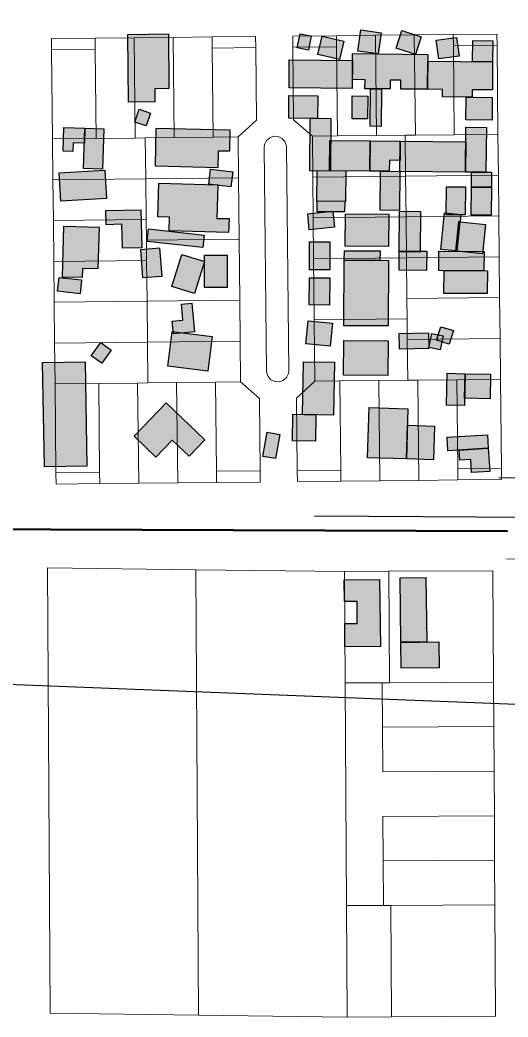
# Model space of a CAD drawing. Header units: millimetres. Extents: x -71 to 10084, y -63 to 6230.
# Drawn here: x 5708 to 5839.5, y 2451.5 to 2720.1 of the extents above; entities that cross this region are included whole.
import ezdxf

# ---------------------------------------------------------------- set-up
doc = ezdxf.new("R2010")
doc.units = ezdxf.units.MM
doc.layers.add('0 Límite subáreas', color=1, linetype='Continuous')
doc.layers.add('Edificaciones Pilar', color=50, linetype='Continuous')
for name, color, linetype, lineweight, true_color in [('00.PROPUESTAS EDIFICACION', 251, 'Continuous', 5, 0x575757), ('00CALLES PROPUESTAS SECUNDARIAS', 18, 'Continuous', 30, 0x000000), ('01. Manzanas Esc. Urbana', 254, 'Continuous', 5, 0xcccccc), ('01. Parcelas Esc. Urbana', 8, 'Continuous', 5, 0x808080)]:
    doc.layers.add(name, color=color, linetype=linetype, lineweight=lineweight, true_color=true_color)
doc.layers.add('03. Vias Terciarias', color=252, linetype='Continuous', lineweight=50)

msp = doc.modelspace()

# ---------------------------------------------------------------- hatches: boundary and pattern name
at = {"layer": 'Edificaciones Pilar', "transparency": 33554559}
for points in [[(5744.27, 2701.51), (5744.31, 2698.01), (5737.19, 2697.94), (5737, 2716.17), (5747.97, 2716.29), (5748.12, 2701.55), (5744.27, 2701.51)], [(5785.72, 2711.93), (5782.69, 2712.52), (5783.43, 2716.34), (5786.46, 2715.75), (5785.72, 2711.93)], [(5794.06, 2709.41), (5788.23, 2710.79), (5789.4, 2715.7), (5795.23, 2714.32), (5794.06, 2709.41)], [(5804.5, 2710.89), (5799.01, 2711.66), (5799.81, 2717.4), (5805.31, 2716.63), (5804.5, 2710.89)], [(5814.54, 2710.76), (5809.36, 2712.41), (5810.89, 2717.17), (5816.06, 2715.51), (5814.54, 2710.76)], [(5826.26, 2710.29), (5820.8, 2709.55), (5820.12, 2714.57), (5825.58, 2715.32), (5826.26, 2710.29)], [(5835.3, 2708.75), (5829.89, 2708.81), (5829.94, 2714.49), (5835.35, 2714.44), (5835.3, 2708.75)], [(5800.94, 2703.94), (5797.53, 2703.97), (5797.6, 2710.98), (5817.85, 2710.78), (5817.77, 2701.37), (5810.54, 2701.44), (5810.57, 2703.85), (5807.7, 2703.87), (5807.68, 2701.47), (5800.92, 2701.54), (5800.94, 2703.94)], [(5797.51, 2701.57), (5780.46, 2701.73), (5780.53, 2709.28), (5797.58, 2709.11), (5797.51, 2701.57)], [(5821.84, 2701.34), (5817.77, 2701.37), (5817.84, 2708.92), (5835.3, 2708.75), (5835.23, 2701.21), (5829.81, 2701.26), (5829.8, 2699.26), (5821.83, 2699.33), (5821.84, 2701.34)], [(5780.38, 2693.62), (5780.44, 2699.73), (5788.22, 2699.65), (5788.16, 2693.54), (5780.38, 2693.62)], [(5797.49, 2699.57), (5801.69, 2699.53), (5801.63, 2693.41), (5797.43, 2693.45), (5797.49, 2699.57)], [(5805.34, 2701.49), (5805.25, 2691.39), (5802.33, 2691.42), (5802.42, 2701.52), (5805.34, 2701.49)], [(5835.15, 2693.09), (5828.13, 2693.16), (5828.19, 2699.27), (5835.21, 2699.21), (5835.15, 2693.09)], [(5741.99, 2691.51), (5738.92, 2692.54), (5740.08, 2695.98), (5743.14, 2694.95), (5741.99, 2691.51)], [(5791.68, 2693.53), (5791.6, 2679.36), (5786.1, 2679.4), (5786.19, 2693.56), (5791.68, 2693.53)], [(5722.25, 2684.63), (5719.58, 2684.72), (5719.81, 2691.11), (5725.48, 2690.91), (5725.34, 2686.86), (5722.33, 2686.97), (5722.25, 2684.63)], [(5730.22, 2679.82), (5725.1, 2680), (5725.48, 2690.91), (5730.6, 2690.73), (5730.22, 2679.82)], [(5761.29, 2680.26), (5744.48, 2680.63), (5744.71, 2690.89), (5764.51, 2690.44), (5764.38, 2684.68), (5761.4, 2684.75), (5761.29, 2680.26)], [(5833.51, 2679.04), (5828, 2679.09), (5828.11, 2691.17), (5833.62, 2691.12), (5833.51, 2679.04)], [(5802.21, 2679.34), (5791.34, 2679.44), (5791.42, 2687.55), (5802.29, 2687.45), (5802.21, 2679.34)], [(5807.47, 2679.29), (5802.21, 2679.34), (5802.29, 2687.45), (5810.41, 2687.37), (5810.36, 2682.23), (5807.5, 2682.26), (5807.47, 2679.29)], [(5828, 2679.09), (5810.33, 2679.26), (5810.41, 2687.37), (5828.08, 2687.2), (5828, 2679.09)], [(5731.26, 2671.98), (5718.95, 2671.25), (5718.5, 2678.89), (5730.81, 2679.62), (5731.26, 2671.98)], [(5764.78, 2675.1), (5758.82, 2675.84), (5759.31, 2679.9), (5765.29, 2679.18), (5764.78, 2675.1)], [(5795.69, 2671.19), (5787.95, 2671.26), (5788.03, 2679.47), (5795.77, 2679.4), (5795.69, 2671.19)], [(5810.23, 2668.74), (5805.03, 2668.79), (5805.13, 2679.31), (5810.33, 2679.26), (5810.23, 2668.74)], [(5834.98, 2674.99), (5829.57, 2675.05), (5829.6, 2679.08), (5835.02, 2679.02), (5834.98, 2674.99)], [(5745.1, 2667.06), (5745.35, 2676.05), (5761.3, 2675.62), (5761.05, 2666.61), (5764.29, 2666.53), (5764.18, 2662.8), (5748.19, 2663.24), (5748.3, 2666.97), (5745.1, 2667.06)], [(5827.89, 2667.52), (5822.79, 2667.57), (5822.86, 2675.11), (5827.96, 2675.06), (5827.89, 2667.52)], [(5834.91, 2667.45), (5829.49, 2667.51), (5829.57, 2675.05), (5834.98, 2674.99), (5834.91, 2667.45)], [(5795.43, 2668.37), (5788, 2668.41), (5788.02, 2671.31), (5795.45, 2671.27), (5795.43, 2668.37)], [(5740.8, 2658.69), (5735.59, 2658.56), (5735.42, 2665.01), (5731.19, 2664.9), (5731.1, 2668.7), (5740.54, 2668.94), (5740.8, 2658.69)], [(5785.9, 2663.54), (5785.48, 2667.87), (5792.24, 2668.53), (5792.67, 2664.2), (5785.9, 2663.54)], [(5795.57, 2659.14), (5795.66, 2667.83), (5807.36, 2667.72), (5807.27, 2659.02), (5795.57, 2659.14)], [(5815.76, 2657.52), (5810.13, 2657.58), (5810.23, 2668.52), (5815.87, 2668.47), (5815.76, 2657.52)], [(5825.3, 2657.82), (5821.37, 2658.22), (5822.37, 2668.08), (5826.78, 2667.63), (5826.57, 2665.65), (5826.1, 2665.7), (5825.3, 2657.82)], [(5724.82, 2653.1), (5724.76, 2650.67), (5719.46, 2650.81), (5719.83, 2664.5), (5729.3, 2664.24), (5728.99, 2652.98), (5724.82, 2653.1)], [(5832.54, 2657.08), (5825.77, 2657.77), (5826.57, 2665.65), (5833.37, 2664.93), (5832.54, 2657.08)], [(5742.24, 2660.39), (5742.61, 2663.76), (5757.57, 2662.09), (5757.2, 2658.72), (5742.24, 2660.39)], [(5785.95, 2652.77), (5785.99, 2660.29), (5791.49, 2660.25), (5791.45, 2652.74), (5785.95, 2652.77)], [(5746.22, 2650.96), (5741.12, 2650.55), (5740.5, 2658.22), (5745.6, 2658.63), (5746.22, 2650.96)], [(5754.96, 2646.35), (5748.88, 2648.26), (5751.58, 2656.87), (5757.67, 2654.97), (5754.96, 2646.35)], [(5763.79, 2648.01), (5757.69, 2648), (5757.68, 2656.66), (5763.78, 2656.66), (5763.79, 2648.01)], [(5795.35, 2655.32), (5795.37, 2657.9), (5804.97, 2657.84), (5804.95, 2655.26), (5795.35, 2655.32)], [(5817.53, 2652.59), (5810.11, 2652.63), (5810.14, 2657.81), (5817.56, 2657.77), (5817.53, 2652.59)], [(5832.98, 2652.5), (5820.82, 2652.57), (5820.85, 2657.75), (5833.01, 2657.68), (5832.98, 2652.5)], [(5807.18, 2637.62), (5795.25, 2637.69), (5795.35, 2655.32), (5807.29, 2655.25), (5807.18, 2637.62)], [(5833.84, 2646.34), (5822.18, 2646.41), (5822.21, 2652.56), (5833.88, 2652.49), (5833.84, 2646.34)], [(5724.15, 2646.28), (5718.11, 2646.98), (5718.53, 2650.7), (5724.58, 2650.01), (5724.15, 2646.28)], [(5791.39, 2643.27), (5785.89, 2643.3), (5785.93, 2650.61), (5791.43, 2650.58), (5791.39, 2643.27)], [(5755, 2636.01), (5749.31, 2635.46), (5748.98, 2638.92), (5751.89, 2639.2), (5751.47, 2643.53), (5754.24, 2643.8), (5755, 2636.01)], [(5791.54, 2632.21), (5784.97, 2632.85), (5785.57, 2639.01), (5792.14, 2638.37), (5791.54, 2632.21)], [(5758.58, 2625.48), (5747.82, 2626.82), (5748.98, 2636.14), (5759.74, 2634.8), (5758.58, 2625.48)], [(5818.11, 2631.56), (5810.25, 2631.36), (5810.14, 2635.55), (5818.01, 2635.74), (5818.11, 2631.56)], [(5821.17, 2631.17), (5818.13, 2631.8), (5818.91, 2635.58), (5821.95, 2634.95), (5821.17, 2631.17)], [(5823.59, 2632.74), (5820.21, 2633.81), (5821.35, 2637.43), (5824.73, 2636.37), (5823.59, 2632.74)], [(5730, 2627.58), (5727.2, 2629.59), (5729.77, 2633.14), (5732.56, 2631.13), (5730, 2627.58)], [(5807.1, 2624.28), (5795.17, 2624.35), (5795.23, 2633.69), (5807.16, 2633.62), (5807.1, 2624.28)], [(5725.53, 2627.95), (5726.01, 2599.9), (5714.57, 2599.7), (5714.08, 2627.75), (5725.53, 2627.95)], [(5792.71, 2627.83), (5792.44, 2613.61), (5784.12, 2613.77), (5784.4, 2627.99), (5792.71, 2627.83)], [(5827.92, 2624.77), (5827.72, 2616.2), (5822.9, 2616.31), (5823.1, 2624.88), (5827.92, 2624.77)], [(5834.6, 2618), (5827.77, 2618.15), (5827.92, 2624.77), (5834.76, 2624.62), (5834.6, 2618)], [(5744.6, 2602.25), (5738.71, 2607.9), (5747.35, 2616.92), (5757.76, 2606.96), (5753.52, 2602.54), (5749.01, 2606.86), (5744.6, 2602.25)], [(5787.58, 2606.61), (5781.37, 2606.72), (5781.5, 2613.82), (5787.72, 2613.7), (5787.58, 2606.61)], [(5812.06, 2601.82), (5801.62, 2602.14), (5802.04, 2615.66), (5812.48, 2615.34), (5812.06, 2601.82)], [(5819.41, 2601.59), (5812.06, 2601.82), (5812.34, 2610.86), (5819.69, 2610.64), (5819.41, 2601.59)], [(5777.94, 2608.43), (5776.79, 2601.9), (5773.39, 2602.5), (5774.54, 2609.02), (5777.94, 2608.43)], [(5834.13, 2604.68), (5823.24, 2604.02), (5823.02, 2607.64), (5833.92, 2608.3), (5834.13, 2604.68)], [(5829.4, 2601.61), (5826.47, 2601.44), (5826.3, 2604.21), (5834.13, 2604.68), (5834.51, 2598.44), (5829.61, 2598.15), (5829.4, 2601.61)], [(5805.06, 2551.26), (5795.53, 2551.15), (5795.45, 2557.45), (5798.84, 2557.49), (5798.77, 2563.44), (5795.38, 2563.4), (5795.31, 2569.22), (5804.85, 2569.33), (5805.06, 2551.26)], [(5817.59, 2552.53), (5810.62, 2552.43), (5810.37, 2569.77), (5817.34, 2569.87), (5817.59, 2552.53)], [(5820.91, 2545.53), (5810.69, 2545.4), (5810.6, 2552.38), (5820.83, 2552.5), (5820.91, 2545.53)]]:
    msp.add_hatch(color=256, dxfattribs=at).paths.add_polyline_path(points, flags=0)

# ---------------------------------------------------------------- linework, layer by layer
at = {"layer": '0 Límite subáreas', "linetype": 'Continuous'}
msp.add_lwpolyline([(6291.82, 3581.59), (6222.76, 3374.1), (6103.31, 2706.91), (5956.01, 2708.42), (5949.06, 2531.45), (5375.81, 2553.95), (5424.84, 3802.99), (6299.16, 3768.67)], close=True, dxfattribs=at)
at = {"layer": '00.PROPUESTAS EDIFICACION', "linetype": 'Continuous'}
msp.add_line((5839.05, 2574.88), (6092.2, 2567.01), dxfattribs=at)
at = {"layer": '00CALLES PROPUESTAS SECUNDARIAS', "linetype": 'Continuous'}
for p, q in [((5837.02, 2596.79), (6095.36, 2595.22)), ((5787.36, 2586.5), (5849.38, 2586.12))]:
    msp.add_line(p, q, dxfattribs=at)
at = {"layer": '01. Manzanas Esc. Urbana', "linetype": 'Continuous', "flags": 128}
for points in [[(5771.47, 2715.59), (5771.5, 2712.59), (5771.7, 2693.09), (5766.74, 2688.54), (5766.86, 2677.54), (5767.03, 2661.04), (5767.2, 2644.54), (5767.31, 2633.54), (5767.42, 2622.54), (5772.47, 2618.09), (5772.67, 2598.59), (5772.7, 2595.59), (5760.96, 2595.47), (5750.46, 2595.36), (5739.96, 2595.26), (5729.46, 2595.15), (5717.71, 2595.03), (5717.68, 2598.03), (5717.43, 2622.02), (5717.32, 2633.02), (5717.2, 2644.02), (5717.09, 2655.02), (5716.97, 2666.02), (5716.86, 2677.02), (5716.75, 2688.02), (5716.5, 2712.02), (5716.47, 2715.02), (5728.22, 2715.14), (5738.72, 2715.25), (5749.22, 2715.36), (5759.72, 2715.47), (5771.47, 2715.59)], [(5837.7, 2596.26), (5825.95, 2596.14), (5815.45, 2596.04), (5804.95, 2595.93), (5794.45, 2595.82), (5782.7, 2595.7), (5782.67, 2598.69), (5782.47, 2618.19), (5787.43, 2622.75), (5787.26, 2639.24), (5787.09, 2655.74), (5786.97, 2666.74), (5786.86, 2677.74), (5786.75, 2688.74), (5781.7, 2693.19), (5781.5, 2712.69), (5781.47, 2715.69), (5793.21, 2715.81), (5803.71, 2715.92), (5814.21, 2716.03), (5824.71, 2716.14), (5836.46, 2716.26), (5836.49, 2713.26), (5836.74, 2689.26), (5836.85, 2678.26), (5836.97, 2667.26), (5837.08, 2656.26), (5837.2, 2645.26), (5837.31, 2634.26), (5837.42, 2623.26), (5837.67, 2599.26), (5837.7, 2596.26)], [(5779.78, 2685.77), (5780.4, 2625.57), (5780.3, 2624.8), (5779.8, 2623.74), (5778.87, 2622.93), (5777.8, 2622.57), (5776.66, 2622.63), (5775.59, 2623.15), (5774.8, 2624.04), (5774.42, 2625.18), (5774.39, 2625.51), (5773.77, 2685.71), (5773.87, 2686.5), (5774.37, 2687.54), (5775.25, 2688.32), (5776.35, 2688.71), (5777.56, 2688.64), (5778.61, 2688.12), (5779.36, 2687.27), (5779.75, 2686.15), (5779.78, 2685.77)], [(5755.37, 2571.97), (5795.38, 2571.46), (5807.38, 2571.53), (5835.38, 2571.7), (5835.56, 2541.7), (5835.63, 2529.7), (5835.7, 2517.7), (5835.77, 2505.7), (5835.83, 2493.7), (5835.91, 2481.7), (5836.09, 2451.7), (5808.08, 2451.54), (5796.09, 2451.46), (5756.1, 2451.96), (5716.11, 2452.49), (5715.38, 2572.5), (5755.37, 2571.97)]]:
    msp.add_lwpolyline(points, close=True, dxfattribs=at)
at = {"layer": '01. Parcelas Esc. Urbana', "linetype": 'Continuous', "flags": 128}
for points in [[(5803.71, 2715.92), (5804, 2688.92), (5793.5, 2688.81), (5793.25, 2712.81), (5793.21, 2715.81), (5803.71, 2715.92)], [(5803.71, 2715.92), (5804, 2688.92), (5793.5, 2688.81), (5793.25, 2712.81), (5793.21, 2715.81), (5803.71, 2715.92)], [(5803.71, 2715.92), (5804, 2688.92), (5793.5, 2688.81), (5793.25, 2712.81), (5793.21, 2715.81), (5803.71, 2715.92)], [(5814.21, 2716.03), (5814.49, 2689.03), (5811.74, 2689), (5804, 2688.92), (5803.71, 2715.92), (5814.21, 2716.03)], [(5814.21, 2716.03), (5814.49, 2689.03), (5811.74, 2689), (5804, 2688.92), (5803.71, 2715.92), (5814.21, 2716.03)], [(5814.21, 2716.03), (5814.49, 2689.03), (5811.74, 2689), (5804, 2688.92), (5803.71, 2715.92), (5814.21, 2716.03)], [(5824.71, 2716.14), (5824.74, 2713.14), (5824.99, 2689.14), (5814.49, 2689.03), (5814.21, 2716.03), (5824.71, 2716.14)], [(5824.71, 2716.14), (5824.74, 2713.14), (5824.99, 2689.14), (5814.49, 2689.03), (5814.21, 2716.03), (5824.71, 2716.14)], [(5738.72, 2715.25), (5739, 2688.25), (5728.5, 2688.14), (5728.25, 2712.14), (5728.22, 2715.14), (5738.72, 2715.25)], [(5738.72, 2715.25), (5739, 2688.25), (5728.5, 2688.14), (5728.25, 2712.14), (5728.22, 2715.14), (5738.72, 2715.25)], [(5738.72, 2715.25), (5739, 2688.25), (5728.5, 2688.14), (5728.25, 2712.14), (5728.22, 2715.14), (5738.72, 2715.25)], [(5749.22, 2715.36), (5749.49, 2688.36), (5741.74, 2688.28), (5739, 2688.25), (5738.72, 2715.25), (5749.22, 2715.36)], [(5749.22, 2715.36), (5749.49, 2688.36), (5741.74, 2688.28), (5739, 2688.25), (5738.72, 2715.25), (5749.22, 2715.36)], [(5759.72, 2715.47), (5759.75, 2712.47), (5759.99, 2688.47), (5749.49, 2688.36), (5749.22, 2715.36), (5759.72, 2715.47)], [(5759.72, 2715.47), (5759.75, 2712.47), (5759.99, 2688.47), (5749.49, 2688.36), (5749.22, 2715.36), (5759.72, 2715.47)], [(5759.72, 2715.47), (5759.75, 2712.47), (5759.99, 2688.47), (5749.49, 2688.36), (5749.22, 2715.36), (5759.72, 2715.47)], [(5836.74, 2689.26), (5824.99, 2689.14), (5824.74, 2713.14), (5836.49, 2713.26), (5836.74, 2689.26)], [(5836.74, 2689.26), (5824.99, 2689.14), (5824.74, 2713.14), (5836.49, 2713.26), (5836.74, 2689.26)], [(5716.5, 2712.02), (5728.25, 2712.14), (5728.5, 2688.14), (5716.75, 2688.02), (5716.5, 2712.02)], [(5716.5, 2712.02), (5728.25, 2712.14), (5728.5, 2688.14), (5716.75, 2688.02), (5716.5, 2712.02)], [(5766.74, 2688.54), (5759.99, 2688.47), (5759.75, 2712.47), (5771.5, 2712.59), (5771.7, 2693.09), (5766.74, 2688.54)], [(5766.74, 2688.54), (5759.99, 2688.47), (5759.75, 2712.47), (5771.5, 2712.59), (5771.7, 2693.09), (5766.74, 2688.54)], [(5766.74, 2688.54), (5759.99, 2688.47), (5759.75, 2712.47), (5771.5, 2712.59), (5771.7, 2693.09), (5766.74, 2688.54)], [(5781.5, 2712.69), (5793.25, 2712.81), (5793.5, 2688.81), (5786.75, 2688.74), (5781.7, 2693.19), (5781.5, 2712.69)], [(5781.5, 2712.69), (5793.25, 2712.81), (5793.5, 2688.81), (5786.75, 2688.74), (5781.7, 2693.19), (5781.5, 2712.69)], [(5811.74, 2689), (5811.86, 2678), (5786.86, 2677.74), (5786.75, 2688.74), (5793.5, 2688.81), (5804, 2688.92), (5811.74, 2689)], [(5811.74, 2689), (5811.86, 2678), (5786.86, 2677.74), (5786.75, 2688.74), (5793.5, 2688.81), (5804, 2688.92), (5811.74, 2689)], [(5836.85, 2678.26), (5811.86, 2678), (5811.74, 2689), (5814.49, 2689.03), (5824.99, 2689.14), (5836.74, 2689.26), (5836.85, 2678.26)], [(5836.85, 2678.26), (5811.86, 2678), (5811.74, 2689), (5814.49, 2689.03), (5824.99, 2689.14), (5836.74, 2689.26), (5836.85, 2678.26)], [(5741.74, 2688.28), (5741.86, 2677.28), (5716.86, 2677.02), (5716.75, 2688.02), (5728.5, 2688.14), (5739, 2688.25), (5741.74, 2688.28)], [(5741.74, 2688.28), (5741.86, 2677.28), (5716.86, 2677.02), (5716.75, 2688.02), (5728.5, 2688.14), (5739, 2688.25), (5741.74, 2688.28)], [(5741.74, 2688.28), (5741.86, 2677.28), (5716.86, 2677.02), (5716.75, 2688.02), (5728.5, 2688.14), (5739, 2688.25), (5741.74, 2688.28)], [(5766.86, 2677.54), (5741.86, 2677.28), (5741.74, 2688.28), (5749.49, 2688.36), (5759.99, 2688.47), (5766.74, 2688.54), (5766.86, 2677.54)], [(5766.86, 2677.54), (5741.86, 2677.28), (5741.74, 2688.28), (5749.49, 2688.36), (5759.99, 2688.47), (5766.74, 2688.54), (5766.86, 2677.54)], [(5766.86, 2677.54), (5741.86, 2677.28), (5741.74, 2688.28), (5749.49, 2688.36), (5759.99, 2688.47), (5766.74, 2688.54), (5766.86, 2677.54)], [(5811.86, 2678), (5811.97, 2667), (5786.97, 2666.74), (5786.86, 2677.74), (5811.86, 2678)], [(5811.86, 2678), (5811.97, 2667), (5786.97, 2666.74), (5786.86, 2677.74), (5811.86, 2678)], [(5836.97, 2667.26), (5811.97, 2667), (5811.86, 2678), (5836.85, 2678.26), (5836.97, 2667.26)], [(5836.97, 2667.26), (5811.97, 2667), (5811.86, 2678), (5836.85, 2678.26), (5836.97, 2667.26)], [(5741.86, 2677.28), (5741.97, 2666.28), (5716.97, 2666.02), (5716.86, 2677.02), (5741.86, 2677.28)], [(5741.86, 2677.28), (5741.97, 2666.28), (5716.97, 2666.02), (5716.86, 2677.02), (5741.86, 2677.28)], [(5741.86, 2677.28), (5741.97, 2666.28), (5716.97, 2666.02), (5716.86, 2677.02), (5741.86, 2677.28)], [(5767.03, 2661.04), (5742.03, 2660.78), (5741.97, 2666.28), (5741.86, 2677.28), (5766.86, 2677.54), (5767.03, 2661.04)], [(5767.03, 2661.04), (5742.03, 2660.78), (5741.97, 2666.28), (5741.86, 2677.28), (5766.86, 2677.54), (5767.03, 2661.04)], [(5837.08, 2656.26), (5812.08, 2656), (5811.97, 2667), (5836.97, 2667.26), (5837.08, 2656.26)], [(5837.08, 2656.26), (5812.08, 2656), (5811.97, 2667), (5836.97, 2667.26), (5837.08, 2656.26)], [(5716.97, 2666.02), (5741.97, 2666.28), (5742.03, 2660.78), (5742.09, 2655.28), (5717.09, 2655.02), (5716.97, 2666.02)], [(5716.97, 2666.02), (5741.97, 2666.28), (5742.03, 2660.78), (5742.09, 2655.28), (5717.09, 2655.02), (5716.97, 2666.02)], [(5716.97, 2666.02), (5741.97, 2666.28), (5742.03, 2660.78), (5742.09, 2655.28), (5717.09, 2655.02), (5716.97, 2666.02)], [(5811.97, 2667), (5812.08, 2656), (5787.09, 2655.74), (5786.97, 2666.74), (5811.97, 2667)], [(5811.97, 2667), (5812.08, 2656), (5787.09, 2655.74), (5786.97, 2666.74), (5811.97, 2667)], [(5811.97, 2667), (5812.08, 2656), (5787.09, 2655.74), (5786.97, 2666.74), (5811.97, 2667)], [(5767.2, 2644.54), (5742.2, 2644.28), (5742.09, 2655.28), (5742.03, 2660.78), (5767.03, 2661.04), (5767.2, 2644.54)], [(5767.2, 2644.54), (5742.2, 2644.28), (5742.09, 2655.28), (5742.03, 2660.78), (5767.03, 2661.04), (5767.2, 2644.54)], [(5767.2, 2644.54), (5742.2, 2644.28), (5742.09, 2655.28), (5742.03, 2660.78), (5767.03, 2661.04), (5767.2, 2644.54)], [(5717.09, 2655.02), (5742.09, 2655.28), (5742.2, 2644.28), (5717.2, 2644.02), (5717.09, 2655.02)], [(5717.09, 2655.02), (5742.09, 2655.28), (5742.2, 2644.28), (5717.2, 2644.02), (5717.09, 2655.02)], [(5717.09, 2655.02), (5742.09, 2655.28), (5742.2, 2644.28), (5717.2, 2644.02), (5717.09, 2655.02)], [(5812.25, 2639.5), (5787.26, 2639.24), (5787.09, 2655.74), (5812.08, 2656), (5812.2, 2645), (5812.25, 2639.5)], [(5812.25, 2639.5), (5787.26, 2639.24), (5787.09, 2655.74), (5812.08, 2656), (5812.2, 2645), (5812.25, 2639.5)], [(5837.2, 2645.26), (5812.2, 2645), (5812.08, 2656), (5837.08, 2656.26), (5837.2, 2645.26)], [(5837.2, 2645.26), (5812.2, 2645), (5812.08, 2656), (5837.08, 2656.26), (5837.2, 2645.26)], [(5837.2, 2645.26), (5812.2, 2645), (5812.08, 2656), (5837.08, 2656.26), (5837.2, 2645.26)], [(5717.2, 2644.02), (5742.2, 2644.28), (5742.31, 2633.28), (5717.32, 2633.02), (5717.2, 2644.02)], [(5717.2, 2644.02), (5742.2, 2644.28), (5742.31, 2633.28), (5717.32, 2633.02), (5717.2, 2644.02)], [(5717.2, 2644.02), (5742.2, 2644.28), (5742.31, 2633.28), (5717.32, 2633.02), (5717.2, 2644.02)], [(5767.31, 2633.54), (5742.31, 2633.28), (5742.2, 2644.28), (5767.2, 2644.54), (5767.31, 2633.54)], [(5767.31, 2633.54), (5742.31, 2633.28), (5742.2, 2644.28), (5767.2, 2644.54), (5767.31, 2633.54)], [(5837.31, 2634.26), (5812.31, 2634), (5812.25, 2639.5), (5812.2, 2645), (5837.2, 2645.26), (5837.31, 2634.26)], [(5837.31, 2634.26), (5812.31, 2634), (5812.25, 2639.5), (5812.2, 2645), (5837.2, 2645.26), (5837.31, 2634.26)], [(5787.43, 2622.75), (5787.26, 2639.24), (5812.25, 2639.5), (5812.31, 2634), (5812.43, 2623), (5804.68, 2622.92), (5794.18, 2622.82), (5787.43, 2622.75)], [(5787.43, 2622.75), (5787.26, 2639.24), (5812.25, 2639.5), (5812.31, 2634), (5812.43, 2623), (5804.68, 2622.92), (5794.18, 2622.82), (5787.43, 2622.75)], [(5742.31, 2633.28), (5742.43, 2622.28), (5739.68, 2622.25), (5729.18, 2622.15), (5717.43, 2622.02), (5717.32, 2633.02), (5742.31, 2633.28)], [(5742.31, 2633.28), (5742.43, 2622.28), (5739.68, 2622.25), (5729.18, 2622.15), (5717.43, 2622.02), (5717.32, 2633.02), (5742.31, 2633.28)], [(5767.42, 2622.54), (5760.67, 2622.47), (5750.18, 2622.36), (5742.43, 2622.28), (5742.31, 2633.28), (5767.31, 2633.54), (5767.42, 2622.54)], [(5767.42, 2622.54), (5760.67, 2622.47), (5750.18, 2622.36), (5742.43, 2622.28), (5742.31, 2633.28), (5767.31, 2633.54), (5767.42, 2622.54)], [(5767.42, 2622.54), (5760.67, 2622.47), (5750.18, 2622.36), (5742.43, 2622.28), (5742.31, 2633.28), (5767.31, 2633.54), (5767.42, 2622.54)], [(5837.42, 2623.26), (5825.67, 2623.14), (5815.18, 2623.03), (5812.43, 2623), (5812.31, 2634), (5837.31, 2634.26), (5837.42, 2623.26)], [(5837.42, 2623.26), (5825.67, 2623.14), (5815.18, 2623.03), (5812.43, 2623), (5812.31, 2634), (5837.31, 2634.26), (5837.42, 2623.26)], [(5729.43, 2598.15), (5717.68, 2598.03), (5717.43, 2622.02), (5729.18, 2622.15), (5729.43, 2598.15)], [(5729.43, 2598.15), (5717.68, 2598.03), (5717.43, 2622.02), (5729.18, 2622.15), (5729.43, 2598.15)], [(5729.46, 2595.15), (5729.43, 2598.15), (5729.18, 2622.15), (5739.68, 2622.25), (5739.96, 2595.26), (5729.46, 2595.15)], [(5729.46, 2595.15), (5729.43, 2598.15), (5729.18, 2622.15), (5739.68, 2622.25), (5739.96, 2595.26), (5729.46, 2595.15)], [(5739.96, 2595.26), (5739.68, 2622.25), (5742.43, 2622.28), (5750.18, 2622.36), (5750.46, 2595.36), (5739.96, 2595.26)], [(5739.96, 2595.26), (5739.68, 2622.25), (5742.43, 2622.28), (5750.18, 2622.36), (5750.46, 2595.36), (5739.96, 2595.26)], [(5750.46, 2595.36), (5750.18, 2622.36), (5760.67, 2622.47), (5760.92, 2598.47), (5760.96, 2595.47), (5750.46, 2595.36)], [(5750.46, 2595.36), (5750.18, 2622.36), (5760.67, 2622.47), (5760.92, 2598.47), (5760.96, 2595.47), (5750.46, 2595.36)], [(5750.46, 2595.36), (5750.18, 2622.36), (5760.67, 2622.47), (5760.92, 2598.47), (5760.96, 2595.47), (5750.46, 2595.36)], [(5772.67, 2598.59), (5760.92, 2598.47), (5760.67, 2622.47), (5767.42, 2622.54), (5772.47, 2618.09), (5772.67, 2598.59)], [(5772.67, 2598.59), (5760.92, 2598.47), (5760.67, 2622.47), (5767.42, 2622.54), (5772.47, 2618.09), (5772.67, 2598.59)], [(5794.42, 2598.82), (5782.67, 2598.69), (5782.47, 2618.19), (5787.43, 2622.75), (5794.18, 2622.82), (5794.42, 2598.82)], [(5794.42, 2598.82), (5782.67, 2598.69), (5782.47, 2618.19), (5787.43, 2622.75), (5794.18, 2622.82), (5794.42, 2598.82)], [(5794.42, 2598.82), (5782.67, 2598.69), (5782.47, 2618.19), (5787.43, 2622.75), (5794.18, 2622.82), (5794.42, 2598.82)], [(5794.45, 2595.82), (5794.42, 2598.82), (5794.18, 2622.82), (5804.68, 2622.92), (5804.95, 2595.93), (5794.45, 2595.82)], [(5794.45, 2595.82), (5794.42, 2598.82), (5794.18, 2622.82), (5804.68, 2622.92), (5804.95, 2595.93), (5794.45, 2595.82)], [(5804.95, 2595.93), (5804.68, 2622.92), (5812.43, 2623), (5815.18, 2623.03), (5815.45, 2596.04), (5804.95, 2595.93)], [(5804.95, 2595.93), (5804.68, 2622.92), (5812.43, 2623), (5815.18, 2623.03), (5815.45, 2596.04), (5804.95, 2595.93)], [(5804.95, 2595.93), (5804.68, 2622.92), (5812.43, 2623), (5815.18, 2623.03), (5815.45, 2596.04), (5804.95, 2595.93)], [(5815.45, 2596.04), (5815.18, 2623.03), (5825.67, 2623.14), (5825.92, 2599.14), (5825.95, 2596.14), (5815.45, 2596.04)], [(5815.45, 2596.04), (5815.18, 2623.03), (5825.67, 2623.14), (5825.92, 2599.14), (5825.95, 2596.14), (5815.45, 2596.04)], [(5815.45, 2596.04), (5815.18, 2623.03), (5825.67, 2623.14), (5825.92, 2599.14), (5825.95, 2596.14), (5815.45, 2596.04)], [(5837.67, 2599.26), (5825.92, 2599.14), (5825.67, 2623.14), (5837.42, 2623.26), (5837.67, 2599.26)], [(5837.67, 2599.26), (5825.92, 2599.14), (5825.67, 2623.14), (5837.42, 2623.26), (5837.67, 2599.26)], [(5837.67, 2599.26), (5825.92, 2599.14), (5825.67, 2623.14), (5837.42, 2623.26), (5837.67, 2599.26)], [(5716.11, 2452.49), (5715.38, 2572.5), (5755.37, 2571.97), (5756.1, 2451.96), (5716.11, 2452.49)], [(5716.11, 2452.49), (5715.38, 2572.5), (5755.37, 2571.97), (5756.1, 2451.96), (5716.11, 2452.49)], [(5755.37, 2571.97), (5795.38, 2571.46), (5795.56, 2541.46), (5795.92, 2481.47), (5796.09, 2451.46), (5756.1, 2451.96), (5755.37, 2571.97)], [(5755.37, 2571.97), (5795.38, 2571.46), (5795.56, 2541.46), (5795.92, 2481.47), (5796.09, 2451.46), (5756.1, 2451.96), (5755.37, 2571.97)], [(5807.38, 2571.53), (5807.56, 2541.53), (5805.55, 2541.52), (5795.56, 2541.46), (5795.38, 2571.47), (5807.38, 2571.53)], [(5807.38, 2571.53), (5807.56, 2541.53), (5805.55, 2541.52), (5795.56, 2541.46), (5795.38, 2571.47), (5807.38, 2571.53)], [(5807.38, 2571.53), (5835.38, 2571.7), (5835.56, 2541.7), (5807.56, 2541.53), (5807.38, 2571.53)], [(5807.38, 2571.53), (5835.38, 2571.7), (5835.56, 2541.7), (5807.56, 2541.53), (5807.38, 2571.53)], [(5835.77, 2505.7), (5805.77, 2505.52), (5805.84, 2493.52), (5805.91, 2481.52), (5795.92, 2481.47), (5795.56, 2541.46), (5805.55, 2541.52), (5805.62, 2529.52), (5805.7, 2517.52), (5835.7, 2517.7), (5835.77, 2505.7)], [(5835.77, 2505.7), (5805.77, 2505.52), (5805.84, 2493.52), (5805.91, 2481.52), (5795.92, 2481.47), (5795.56, 2541.46), (5805.55, 2541.52), (5805.62, 2529.52), (5805.7, 2517.52), (5835.7, 2517.7), (5835.77, 2505.7)], [(5835.63, 2529.7), (5805.62, 2529.52), (5805.55, 2541.52), (5807.56, 2541.53), (5835.56, 2541.7), (5835.63, 2529.7)], [(5835.63, 2529.7), (5805.62, 2529.52), (5805.55, 2541.52), (5807.56, 2541.53), (5835.56, 2541.7), (5835.63, 2529.7)], [(5835.7, 2517.7), (5805.7, 2517.52), (5805.62, 2529.52), (5835.63, 2529.7), (5835.7, 2517.7)], [(5835.7, 2517.7), (5805.7, 2517.52), (5805.62, 2529.52), (5835.63, 2529.7), (5835.7, 2517.7)], [(5835.83, 2493.7), (5805.84, 2493.52), (5805.77, 2505.52), (5835.77, 2505.7), (5835.83, 2493.7)], [(5835.83, 2493.7), (5805.84, 2493.52), (5805.77, 2505.52), (5835.77, 2505.7), (5835.83, 2493.7)], [(5835.91, 2481.7), (5807.91, 2481.53), (5805.91, 2481.52), (5805.84, 2493.52), (5835.83, 2493.7), (5835.91, 2481.7)], [(5835.91, 2481.7), (5807.91, 2481.53), (5805.91, 2481.52), (5805.84, 2493.52), (5835.83, 2493.7), (5835.91, 2481.7)], [(5807.91, 2481.53), (5808.08, 2451.54), (5796.09, 2451.46), (5795.92, 2481.47), (5805.91, 2481.52), (5807.91, 2481.53)], [(5807.91, 2481.53), (5808.08, 2451.54), (5796.09, 2451.46), (5795.92, 2481.47), (5805.91, 2481.52), (5807.91, 2481.53)], [(5807.91, 2481.53), (5835.91, 2481.7), (5836.09, 2451.7), (5808.08, 2451.54), (5807.91, 2481.53)], [(5807.91, 2481.53), (5835.91, 2481.7), (5836.09, 2451.7), (5808.08, 2451.54), (5807.91, 2481.53)]]:
    msp.add_lwpolyline(points, close=True, dxfattribs=at)
at = {"layer": '03. Vias Terciarias', "linetype": 'Continuous'}
msp.add_lwpolyline([(5839.29, 2582.38), (4436.36, 2587.44)], dxfattribs=at)
at = {"layer": 'Edificaciones Pilar', "linetype": 'Continuous', "flags": 128}
for points in [[(5744.27, 2701.51), (5744.31, 2698.01), (5737.19, 2697.94), (5737, 2716.17), (5747.97, 2716.29), (5748.12, 2701.55), (5744.27, 2701.51)], [(5785.72, 2711.93), (5782.69, 2712.52), (5783.43, 2716.34), (5786.46, 2715.75), (5785.72, 2711.93)], [(5794.06, 2709.41), (5788.23, 2710.79), (5789.4, 2715.7), (5795.23, 2714.32), (5794.06, 2709.41)], [(5804.5, 2710.89), (5799.01, 2711.66), (5799.81, 2717.4), (5805.31, 2716.63), (5804.5, 2710.89)], [(5814.54, 2710.76), (5809.36, 2712.41), (5810.89, 2717.17), (5816.06, 2715.51), (5814.54, 2710.76)], [(5826.26, 2710.29), (5820.8, 2709.55), (5820.12, 2714.57), (5825.58, 2715.32), (5826.26, 2710.29)], [(5835.3, 2708.75), (5829.89, 2708.81), (5829.94, 2714.49), (5835.35, 2714.44), (5835.3, 2708.75)], [(5800.94, 2703.94), (5797.53, 2703.97), (5797.6, 2710.98), (5817.85, 2710.78), (5817.77, 2701.37), (5810.54, 2701.44), (5810.57, 2703.85), (5807.7, 2703.87), (5807.68, 2701.47), (5800.92, 2701.54), (5800.94, 2703.94)], [(5797.51, 2701.57), (5780.46, 2701.73), (5780.53, 2709.28), (5797.58, 2709.11), (5797.51, 2701.57)], [(5821.84, 2701.34), (5817.77, 2701.37), (5817.84, 2708.92), (5835.3, 2708.75), (5835.23, 2701.21), (5829.81, 2701.26), (5829.8, 2699.26), (5821.83, 2699.33), (5821.84, 2701.34)], [(5780.38, 2693.62), (5780.44, 2699.73), (5788.22, 2699.65), (5788.16, 2693.54), (5780.38, 2693.62)], [(5797.49, 2699.57), (5801.69, 2699.53), (5801.63, 2693.41), (5797.43, 2693.45), (5797.49, 2699.57)], [(5805.34, 2701.49), (5805.25, 2691.39), (5802.33, 2691.42), (5802.42, 2701.52), (5805.34, 2701.49)], [(5835.15, 2693.09), (5828.13, 2693.16), (5828.19, 2699.27), (5835.21, 2699.21), (5835.15, 2693.09)], [(5741.99, 2691.51), (5738.92, 2692.54), (5740.08, 2695.98), (5743.14, 2694.95), (5741.99, 2691.51)], [(5791.68, 2693.53), (5791.6, 2679.36), (5786.1, 2679.4), (5786.19, 2693.56), (5791.68, 2693.53)], [(5722.25, 2684.63), (5719.58, 2684.72), (5719.81, 2691.11), (5725.48, 2690.91), (5725.34, 2686.86), (5722.33, 2686.97), (5722.25, 2684.63)], [(5730.22, 2679.82), (5725.1, 2680), (5725.48, 2690.91), (5730.6, 2690.73), (5730.22, 2679.82)], [(5761.29, 2680.26), (5744.48, 2680.63), (5744.71, 2690.89), (5764.51, 2690.44), (5764.38, 2684.68), (5761.4, 2684.75), (5761.29, 2680.26)], [(5833.51, 2679.04), (5828, 2679.09), (5828.11, 2691.17), (5833.62, 2691.12), (5833.51, 2679.04)], [(5802.21, 2679.34), (5791.34, 2679.44), (5791.42, 2687.55), (5802.29, 2687.45), (5802.21, 2679.34)], [(5807.47, 2679.29), (5802.21, 2679.34), (5802.29, 2687.45), (5810.41, 2687.37), (5810.36, 2682.23), (5807.5, 2682.26), (5807.47, 2679.29)], [(5828, 2679.09), (5810.33, 2679.26), (5810.41, 2687.37), (5828.08, 2687.2), (5828, 2679.09)], [(5731.26, 2671.98), (5718.95, 2671.25), (5718.5, 2678.89), (5730.81, 2679.62), (5731.26, 2671.98)], [(5764.78, 2675.1), (5758.82, 2675.84), (5759.31, 2679.9), (5765.29, 2679.18), (5764.78, 2675.1)], [(5795.69, 2671.19), (5787.95, 2671.26), (5788.03, 2679.47), (5795.77, 2679.4), (5795.69, 2671.19)], [(5810.23, 2668.74), (5805.03, 2668.79), (5805.13, 2679.31), (5810.33, 2679.26), (5810.23, 2668.74)], [(5834.98, 2674.99), (5829.57, 2675.05), (5829.6, 2679.08), (5835.02, 2679.02), (5834.98, 2674.99)], [(5745.1, 2667.06), (5745.35, 2676.05), (5761.3, 2675.62), (5761.05, 2666.61), (5764.29, 2666.53), (5764.18, 2662.8), (5748.19, 2663.24), (5748.3, 2666.97), (5745.1, 2667.06)], [(5827.89, 2667.52), (5822.79, 2667.57), (5822.86, 2675.11), (5827.96, 2675.06), (5827.89, 2667.52)], [(5834.91, 2667.45), (5829.49, 2667.51), (5829.57, 2675.05), (5834.98, 2674.99), (5834.91, 2667.45)], [(5795.43, 2668.37), (5788, 2668.41), (5788.02, 2671.31), (5795.45, 2671.27), (5795.43, 2668.37)], [(5740.8, 2658.69), (5735.59, 2658.56), (5735.42, 2665.01), (5731.19, 2664.9), (5731.1, 2668.7), (5740.54, 2668.94), (5740.8, 2658.69)], [(5785.9, 2663.54), (5785.48, 2667.87), (5792.24, 2668.53), (5792.67, 2664.2), (5785.9, 2663.54)], [(5795.57, 2659.14), (5795.66, 2667.83), (5807.36, 2667.72), (5807.27, 2659.02), (5795.57, 2659.14)], [(5815.76, 2657.52), (5810.13, 2657.58), (5810.23, 2668.52), (5815.87, 2668.47), (5815.76, 2657.52)], [(5825.3, 2657.82), (5821.37, 2658.22), (5822.37, 2668.08), (5826.78, 2667.63), (5826.57, 2665.65), (5826.1, 2665.7), (5825.3, 2657.82)], [(5724.82, 2653.1), (5724.76, 2650.67), (5719.46, 2650.81), (5719.83, 2664.5), (5729.3, 2664.24), (5728.99, 2652.98), (5724.82, 2653.1)], [(5832.54, 2657.08), (5825.77, 2657.77), (5826.57, 2665.65), (5833.37, 2664.93), (5832.54, 2657.08)], [(5742.24, 2660.39), (5742.61, 2663.76), (5757.57, 2662.09), (5757.2, 2658.72), (5742.24, 2660.39)], [(5785.95, 2652.77), (5785.99, 2660.29), (5791.49, 2660.25), (5791.45, 2652.74), (5785.95, 2652.77)], [(5746.22, 2650.96), (5741.12, 2650.55), (5740.5, 2658.22), (5745.6, 2658.63), (5746.22, 2650.96)], [(5754.96, 2646.35), (5748.88, 2648.26), (5751.58, 2656.87), (5757.67, 2654.97), (5754.96, 2646.35)], [(5763.79, 2648.01), (5757.69, 2648), (5757.68, 2656.66), (5763.78, 2656.66), (5763.79, 2648.01)], [(5795.35, 2655.32), (5795.37, 2657.9), (5804.97, 2657.84), (5804.95, 2655.26), (5795.35, 2655.32)], [(5817.53, 2652.59), (5810.11, 2652.63), (5810.14, 2657.81), (5817.56, 2657.77), (5817.53, 2652.59)], [(5832.98, 2652.5), (5820.82, 2652.57), (5820.85, 2657.75), (5833.01, 2657.68), (5832.98, 2652.5)], [(5807.18, 2637.62), (5795.25, 2637.69), (5795.35, 2655.32), (5807.29, 2655.25), (5807.18, 2637.62)], [(5833.84, 2646.34), (5822.18, 2646.41), (5822.21, 2652.56), (5833.88, 2652.49), (5833.84, 2646.34)], [(5724.15, 2646.28), (5718.11, 2646.98), (5718.53, 2650.7), (5724.58, 2650.01), (5724.15, 2646.28)], [(5791.39, 2643.27), (5785.89, 2643.3), (5785.93, 2650.61), (5791.43, 2650.58), (5791.39, 2643.27)], [(5755, 2636.01), (5749.31, 2635.46), (5748.98, 2638.92), (5751.89, 2639.2), (5751.47, 2643.53), (5754.24, 2643.8), (5755, 2636.01)], [(5791.54, 2632.21), (5784.97, 2632.85), (5785.57, 2639.01), (5792.14, 2638.37), (5791.54, 2632.21)], [(5758.58, 2625.48), (5747.82, 2626.82), (5748.98, 2636.14), (5759.74, 2634.8), (5758.58, 2625.48)], [(5818.11, 2631.56), (5810.25, 2631.36), (5810.14, 2635.55), (5818.01, 2635.74), (5818.11, 2631.56)], [(5821.17, 2631.17), (5818.13, 2631.8), (5818.91, 2635.58), (5821.95, 2634.95), (5821.17, 2631.17)], [(5823.59, 2632.74), (5820.21, 2633.81), (5821.35, 2637.43), (5824.73, 2636.37), (5823.59, 2632.74)], [(5730, 2627.58), (5727.2, 2629.59), (5729.77, 2633.14), (5732.56, 2631.13), (5730, 2627.58)], [(5807.1, 2624.28), (5795.17, 2624.35), (5795.23, 2633.69), (5807.16, 2633.62), (5807.1, 2624.28)], [(5725.53, 2627.95), (5726.01, 2599.9), (5714.57, 2599.7), (5714.08, 2627.75), (5725.53, 2627.95)], [(5792.71, 2627.83), (5792.44, 2613.61), (5784.12, 2613.77), (5784.4, 2627.99), (5792.71, 2627.83)], [(5827.92, 2624.77), (5827.72, 2616.2), (5822.9, 2616.31), (5823.1, 2624.88), (5827.92, 2624.77)], [(5834.6, 2618), (5827.77, 2618.15), (5827.92, 2624.77), (5834.76, 2624.62), (5834.6, 2618)], [(5744.6, 2602.25), (5738.71, 2607.9), (5747.35, 2616.92), (5757.76, 2606.96), (5753.52, 2602.54), (5749.01, 2606.86), (5744.6, 2602.25)], [(5787.58, 2606.61), (5781.37, 2606.72), (5781.5, 2613.82), (5787.72, 2613.7), (5787.58, 2606.61)], [(5812.06, 2601.82), (5801.62, 2602.14), (5802.04, 2615.66), (5812.48, 2615.34), (5812.06, 2601.82)], [(5819.41, 2601.59), (5812.06, 2601.82), (5812.34, 2610.86), (5819.69, 2610.64), (5819.41, 2601.59)], [(5777.94, 2608.43), (5776.79, 2601.9), (5773.39, 2602.5), (5774.54, 2609.02), (5777.94, 2608.43)], [(5834.13, 2604.68), (5823.24, 2604.02), (5823.02, 2607.64), (5833.92, 2608.3), (5834.13, 2604.68)], [(5829.4, 2601.61), (5826.47, 2601.44), (5826.3, 2604.21), (5834.13, 2604.68), (5834.51, 2598.44), (5829.61, 2598.15), (5829.4, 2601.61)], [(5805.06, 2551.26), (5795.53, 2551.15), (5795.45, 2557.45), (5798.84, 2557.49), (5798.77, 2563.44), (5795.38, 2563.4), (5795.31, 2569.22), (5804.85, 2569.33), (5805.06, 2551.26)], [(5817.59, 2552.53), (5810.62, 2552.43), (5810.37, 2569.77), (5817.34, 2569.87), (5817.59, 2552.53)], [(5820.91, 2545.53), (5810.69, 2545.4), (5810.6, 2552.38), (5820.83, 2552.5), (5820.91, 2545.53)]]:
    msp.add_lwpolyline(points, close=True, dxfattribs=at)

doc.saveas('drawing.dxf')
